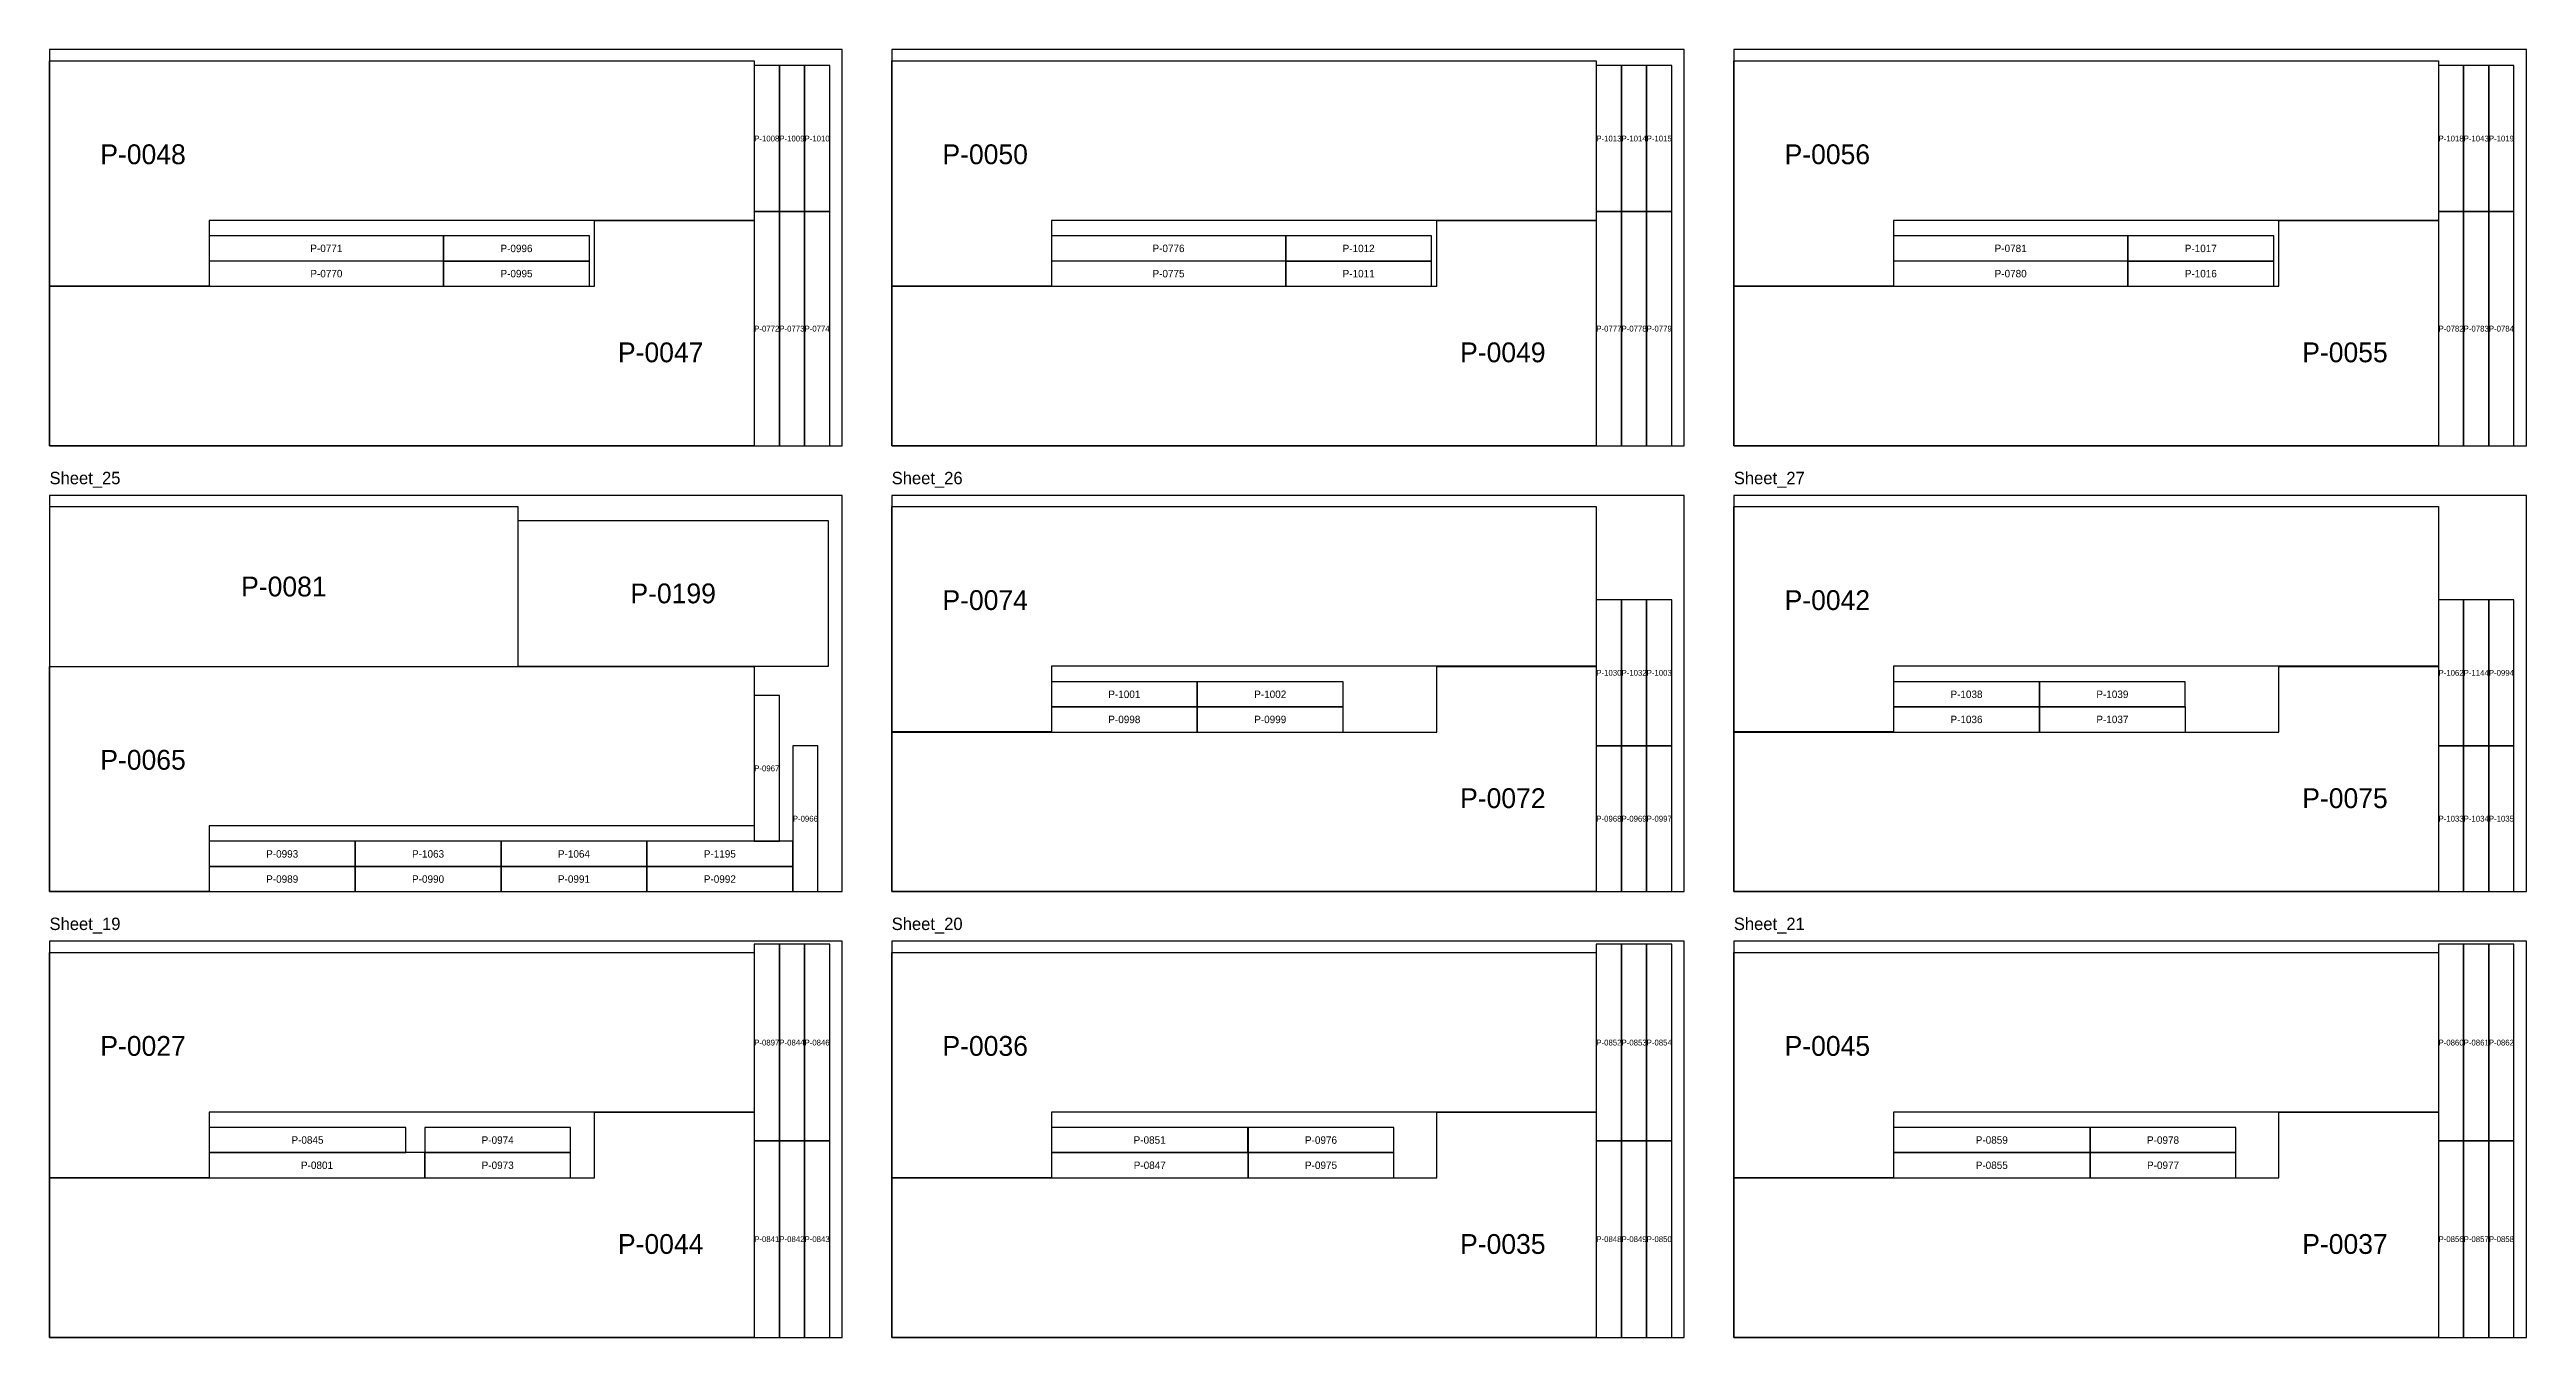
# Model space of a CAD drawing. Header units: millimetres. Extents: x 0 to 20200, y 0 to 37698.
# Drawn here: x 0 to 10000, y 5400 to 10600 of the extents above; entities that cross this region are included whole.
import ezdxf
from ezdxf.enums import TextEntityAlignment as Align

# ---------------------------------------------------------------- set-up
doc = ezdxf.new("R2010")
doc.units = ezdxf.units.MM
doc.layers.add('NESTED_RESULT', color=7, linetype='Continuous')

msp = doc.modelspace()

# ---------------------------------------------------------------- linework, layer by layer
at = {"layer": 'NESTED_RESULT', "color": 1}
for points in [[(0, 9000), (3200, 9000), (3200, 10600), (0, 10600), (0, 9000)], [(3400, 9000), (6600, 9000), (6600, 10600), (3400, 10600), (3400, 9000)], [(6800, 9000), (10000, 9000), (10000, 10600), (6800, 10600), (6800, 9000)], [(0, 7200), (3200, 7200), (3200, 8800), (0, 8800), (0, 7200)], [(3400, 7200), (6600, 7200), (6600, 8800), (3400, 8800), (3400, 7200)], [(6800, 7200), (10000, 7200), (10000, 8800), (6800, 8800), (6800, 7200)], [(0, 5400), (3200, 5400), (3200, 7000), (0, 7000), (0, 5400)], [(3400, 5400), (6600, 5400), (6600, 7000), (3400, 7000), (3400, 5400)], [(6800, 5400), (10000, 5400), (10000, 7000), (6800, 7000), (6800, 5400)]]:
    msp.add_lwpolyline(points, dxfattribs=at)
at = {"layer": 'NESTED_RESULT'}
for points in [[(0, 10554.5), (2844.8, 10554.5), (2844.8, 9909.975), (644.525, 9909.975), (644.525, 9644.8625), (0, 9644.8625), (0, 9909.975), (0, 10554.5)], [(2946.4, 10535.1125), (2844.8, 10535.1125), (2844.8, 9946.15), (2946.4, 9946.15), (2946.4, 10535.1125)], [(2946.4, 9946.15), (3048, 9946.15), (3048, 10535.1125), (2946.4, 10535.1125), (2946.4, 9946.15)], [(3048, 9946.15), (3149.6, 9946.15), (3149.6, 10535.1125), (3048, 10535.1125), (3048, 9946.15)], [(3400, 10554.5), (6244.8, 10554.5), (6244.8, 9909.975), (4044.525, 9909.975), (4044.525, 9644.8625), (3400, 9644.8625), (3400, 9909.975), (3400, 10554.5)], [(6244.8, 9946.15), (6346.4, 9946.15), (6346.4, 10535.1125), (6244.8, 10535.1125), (6244.8, 9946.15)], [(6346.4, 9946.15), (6448, 9946.15), (6448, 10535.1125), (6346.4, 10535.1125), (6346.4, 9946.15)], [(6549.6, 10535.1125), (6448, 10535.1125), (6448, 9946.15), (6549.6, 9946.15), (6549.6, 10535.1125)], [(6800, 10554.5), (9644.8, 10554.5), (9644.8, 9909.975), (7444.525, 9909.975), (7444.525, 9644.8625), (6800, 9644.8625), (6800, 9909.975), (6800, 10554.5)], [(9644.8, 9946.15), (9746.4, 9946.15), (9746.4, 10535.1125), (9644.8, 10535.1125), (9644.8, 9946.15)], [(9746.4, 9946.15), (9848, 9946.15), (9848, 10535.1125), (9746.4, 10535.1125), (9746.4, 9946.15)], [(9848, 9946.15), (9949.6, 9946.15), (9949.6, 10535.1125), (9848, 10535.1125), (9848, 9946.15)], [(2844.8, 9000), (0, 9000), (0, 9644.525), (2200.275, 9644.525), (2200.275, 9909.6375), (2844.8, 9909.6375), (2844.8, 9644.525), (2844.8, 9000)], [(2946.4, 9000), (2946.4, 9946.15), (2844.8, 9946.15), (2844.8, 9000), (2946.4, 9000)], [(3048, 9000), (3048, 9946.15), (2946.4, 9946.15), (2946.4, 9000), (3048, 9000)], [(3149.6, 9000), (3149.6, 9946.15), (3048, 9946.15), (3048, 9000), (3149.6, 9000)], [(6244.8, 9000), (3400, 9000), (3400, 9644.525), (5600.275, 9644.525), (5600.275, 9909.6375), (6244.8, 9909.6375), (6244.8, 9644.525), (6244.8, 9000)], [(6346.4, 9000), (6346.4, 9946.15), (6244.8, 9946.15), (6244.8, 9000), (6346.4, 9000)], [(6448, 9000), (6448, 9946.15), (6346.4, 9946.15), (6346.4, 9000), (6448, 9000)], [(6549.6, 9000), (6549.6, 9946.15), (6448, 9946.15), (6448, 9000), (6549.6, 9000)], [(9644.8, 9000), (6800, 9000), (6800, 9644.525), (9000.275, 9644.525), (9000.275, 9909.6375), (9644.8, 9909.6375), (9644.8, 9644.525), (9644.8, 9000)], [(9746.4, 9000), (9746.4, 9946.15), (9644.8, 9946.15), (9644.8, 9000), (9746.4, 9000)], [(9848, 9000), (9848, 9946.15), (9746.4, 9946.15), (9746.4, 9000), (9848, 9000)], [(9949.6, 9000), (9949.6, 9946.15), (9848, 9946.15), (9848, 9000), (9949.6, 9000)], [(644.525, 9746.375), (1590.675, 9746.375), (1590.675, 9847.975), (644.525, 9847.975), (644.525, 9746.375)], [(2179.6375, 9746.125), (2179.6375, 9847.725), (1590.675, 9847.725), (1590.675, 9746.125), (2179.6375, 9746.125)], [(4044.525, 9746.375), (4990.675, 9746.375), (4990.675, 9847.975), (4044.525, 9847.975), (4044.525, 9746.375)], [(5579.7375, 9746.125), (5579.7375, 9847.725), (4990.775, 9847.725), (4990.775, 9746.125), (5579.7375, 9746.125)], [(7444.525, 9746.375), (8390.675, 9746.375), (8390.675, 9847.975), (7444.525, 9847.975), (7444.525, 9746.375)], [(8979.7375, 9746.125), (8979.7375, 9847.725), (8390.775, 9847.725), (8390.775, 9746.125), (8979.7375, 9746.125)], [(644.625, 9644.525), (1590.775, 9644.525), (1590.775, 9746.125), (644.625, 9746.125), (644.625, 9644.525)], [(2179.775, 9644.525), (2179.775, 9746.125), (1590.8125, 9746.125), (1590.8125, 9644.525), (2179.775, 9644.525)], [(4044.625, 9644.525), (4990.775, 9644.525), (4990.775, 9746.125), (4044.625, 9746.125), (4044.625, 9644.525)], [(5579.775, 9644.525), (5579.775, 9746.125), (4990.8125, 9746.125), (4990.8125, 9644.525), (5579.775, 9644.525)], [(7444.625, 9644.525), (8390.775, 9644.525), (8390.775, 9746.125), (7444.625, 9746.125), (7444.625, 9644.525)], [(8979.775, 9644.525), (8979.775, 9746.125), (8390.8125, 9746.125), (8390.8125, 9644.525), (8979.775, 9644.525)], [(0, 8109.6375), (1892.3, 8109.6375), (1892.3, 8754.1625), (0, 8754.1625), (0, 8109.6375)], [(3400, 8754.5), (6244.8, 8754.5), (6244.8, 8109.975), (4044.525, 8109.975), (4044.525, 7844.8625), (3400, 7844.8625), (3400, 8109.975), (3400, 8754.5)], [(6800, 8754.5), (9644.8, 8754.5), (9644.8, 8109.975), (7444.525, 8109.975), (7444.525, 7844.8625), (6800, 7844.8625), (6800, 8109.975), (6800, 8754.5)], [(1892.3, 8698.6), (3143.25, 8698.6), (3143.25, 8109.6375), (1892.3, 8109.6375), (1892.3, 8698.6)], [(6244.8, 7788.9625), (6346.4, 7788.9625), (6346.4, 8377.925), (6244.8, 8377.925), (6244.8, 7788.9625)], [(6448, 8377.925), (6346.4, 8377.925), (6346.4, 7788.9625), (6448, 7788.9625), (6448, 8377.925)], [(6448, 7788.9625), (6549.6, 7788.9625), (6549.6, 8377.925), (6448, 8377.925), (6448, 7788.9625)], [(9644.8, 7788.9625), (9746.4, 7788.9625), (9746.4, 8377.925), (9644.8, 8377.925), (9644.8, 7788.9625)], [(9746.4, 7788.9625), (9848, 7788.9625), (9848, 8377.925), (9746.4, 8377.925), (9746.4, 7788.9625)], [(9949.6, 8377.925), (9848, 8377.925), (9848, 7788.9625), (9949.6, 7788.9625), (9949.6, 8377.925)], [(0, 8109.6375), (2844.8, 8109.6375), (2844.8, 7465.1125), (644.525, 7465.1125), (644.525, 7200), (0, 7200), (0, 7465.1125), (0, 8109.6375)], [(6244.8, 7200), (3400, 7200), (3400, 7844.525), (5600.275, 7844.525), (5600.275, 8109.6375), (6244.8, 8109.6375), (6244.8, 7844.525), (6244.8, 7200)], [(9644.8, 7200), (6800, 7200), (6800, 7844.525), (9000.275, 7844.525), (9000.275, 8109.6375), (9644.8, 8109.6375), (9644.8, 7844.525), (9644.8, 7200)], [(4633.7375, 7946.125), (4633.7375, 8047.725), (4044.775, 8047.725), (4044.775, 7946.125), (4633.7375, 7946.125)], [(5222.7, 7946.125), (5222.7, 8047.725), (4633.7375, 8047.725), (4633.7375, 7946.125), (5222.7, 7946.125)], [(8033.7375, 7946.125), (8033.7375, 8047.725), (7444.775, 8047.725), (7444.775, 7946.125), (8033.7375, 7946.125)], [(8622.7, 7946.125), (8622.7, 8047.725), (8033.7375, 8047.725), (8033.7375, 7946.125), (8622.7, 7946.125)], [(2844.8, 7403.2), (2946.4, 7403.2), (2946.4, 7992.1625), (2844.8, 7992.1625), (2844.8, 7403.2)], [(4633.775, 7844.525), (4633.775, 7946.125), (4044.8125, 7946.125), (4044.8125, 7844.525), (4633.775, 7844.525)], [(5222.775, 7844.525), (5222.775, 7946.125), (4633.8125, 7946.125), (4633.8125, 7844.525), (5222.775, 7844.525)], [(8033.775, 7844.525), (8033.775, 7946.125), (7444.8125, 7946.125), (7444.8125, 7844.525), (8033.775, 7844.525)], [(8622.775, 7844.525), (8622.775, 7946.125), (8033.8125, 7946.125), (8033.8125, 7844.525), (8622.775, 7844.525)], [(3000.6875, 7200), (3102.2875, 7200), (3102.2875, 7788.9625), (3000.6875, 7788.9625), (3000.6875, 7200)], [(6244.8, 7200), (6346.4, 7200), (6346.4, 7788.9625), (6244.8, 7788.9625), (6244.8, 7200)], [(6346.4, 7200), (6448, 7200), (6448, 7788.9625), (6346.4, 7788.9625), (6346.4, 7200)], [(6549.6, 7788.9625), (6448, 7788.9625), (6448, 7200), (6549.6, 7200), (6549.6, 7788.9625)], [(9644.8, 7200), (9746.4, 7200), (9746.4, 7788.9625), (9644.8, 7788.9625), (9644.8, 7200)], [(9746.4, 7200), (9848, 7200), (9848, 7788.9625), (9746.4, 7788.9625), (9746.4, 7200)], [(9848, 7200), (9949.6, 7200), (9949.6, 7788.9625), (9848, 7788.9625), (9848, 7200)], [(1233.7625, 7301.6), (1233.7625, 7403.2), (644.8, 7403.2), (644.8, 7301.6), (1233.7625, 7301.6)], [(1822.725, 7301.6), (1822.725, 7403.2), (1233.7625, 7403.2), (1233.7625, 7301.6), (1822.725, 7301.6)], [(2411.6875, 7301.6), (2411.6875, 7403.2), (1822.725, 7403.2), (1822.725, 7301.6), (2411.6875, 7301.6)], [(3000.65, 7301.6), (3000.65, 7403.2), (2411.6875, 7403.2), (2411.6875, 7301.6), (3000.65, 7301.6)], [(1233.8, 7200), (1233.8, 7301.6), (644.8375, 7301.6), (644.8375, 7200), (1233.8, 7200)], [(1822.7625, 7200), (1822.7625, 7301.6), (1233.8, 7301.6), (1233.8, 7200), (1822.7625, 7200)], [(2411.725, 7200), (2411.725, 7301.6), (1822.7625, 7301.6), (1822.7625, 7200), (2411.725, 7200)], [(3000.6875, 7200), (3000.6875, 7301.6), (2411.725, 7301.6), (2411.725, 7200), (3000.6875, 7200)], [(0, 6954.5), (2844.8, 6954.5), (2844.8, 6309.975), (644.525, 6309.975), (644.525, 6044.8625), (0, 6044.8625), (0, 6309.975), (0, 6954.5)], [(2946.4, 6193.75), (2946.4, 6987.5), (2844.8, 6987.5), (2844.8, 6193.75), (2946.4, 6193.75)], [(3048, 6193.75), (3048, 6987.5), (2946.4, 6987.5), (2946.4, 6193.75), (3048, 6193.75)], [(3149.6, 6193.75), (3149.6, 6987.5), (3048, 6987.5), (3048, 6193.75), (3149.6, 6193.75)], [(3400, 6954.5), (6244.8, 6954.5), (6244.8, 6309.975), (4044.525, 6309.975), (4044.525, 6044.8625), (3400, 6044.8625), (3400, 6309.975), (3400, 6954.5)], [(6346.4, 6193.75), (6346.4, 6987.5), (6244.8, 6987.5), (6244.8, 6193.75), (6346.4, 6193.75)], [(6448, 6193.75), (6448, 6987.5), (6346.4, 6987.5), (6346.4, 6193.75), (6448, 6193.75)], [(6549.6, 6193.75), (6549.6, 6987.5), (6448, 6987.5), (6448, 6193.75), (6549.6, 6193.75)], [(6800, 6954.5), (9644.8, 6954.5), (9644.8, 6309.975), (7444.525, 6309.975), (7444.525, 6044.8625), (6800, 6044.8625), (6800, 6309.975), (6800, 6954.5)], [(9746.4, 6193.75), (9746.4, 6987.5), (9644.8, 6987.5), (9644.8, 6193.75), (9746.4, 6193.75)], [(9848, 6193.75), (9848, 6987.5), (9746.4, 6987.5), (9746.4, 6193.75), (9848, 6193.75)], [(9949.6, 6193.75), (9949.6, 6987.5), (9848, 6987.5), (9848, 6193.75), (9949.6, 6193.75)], [(2844.8, 5400), (0, 5400), (0, 6044.525), (2200.275, 6044.525), (2200.275, 6309.6375), (2844.8, 6309.6375), (2844.8, 6044.525), (2844.8, 5400)], [(6244.8, 5400), (3400, 5400), (3400, 6044.525), (5600.275, 6044.525), (5600.275, 6309.6375), (6244.8, 6309.6375), (6244.8, 6044.525), (6244.8, 5400)], [(9644.8, 5400), (6800, 5400), (6800, 6044.525), (9000.275, 6044.525), (9000.275, 6309.6375), (9644.8, 6309.6375), (9644.8, 6044.525), (9644.8, 5400)], [(644.525, 6146.375), (1438.275, 6146.375), (1438.275, 6247.975), (644.525, 6247.975), (644.525, 6146.375)], [(2103.7375, 6146.125), (2103.7375, 6247.725), (1514.775, 6247.725), (1514.775, 6146.125), (2103.7375, 6146.125)], [(4838.275, 6247.975), (4044.525, 6247.975), (4044.525, 6146.375), (4838.275, 6146.375), (4838.275, 6247.975)], [(5427.7375, 6146.125), (5427.7375, 6247.725), (4838.775, 6247.725), (4838.775, 6146.125), (5427.7375, 6146.125)], [(7444.525, 6146.375), (8238.275, 6146.375), (8238.275, 6247.975), (7444.525, 6247.975), (7444.525, 6146.375)], [(8827.2375, 6146.125), (8827.2375, 6247.725), (8238.275, 6247.725), (8238.275, 6146.125), (8827.2375, 6146.125)], [(644.825, 6044.525), (1514.775, 6044.525), (1514.775, 6146.125), (644.825, 6146.125), (644.825, 6044.525)], [(2103.775, 6044.525), (2103.775, 6146.125), (1514.8125, 6146.125), (1514.8125, 6044.525), (2103.775, 6044.525)], [(2946.4, 5400), (2946.4, 6193.75), (2844.8, 6193.75), (2844.8, 5400), (2946.4, 5400)], [(3048, 5400), (3048, 6193.75), (2946.4, 6193.75), (2946.4, 5400), (3048, 5400)], [(3149.6, 5400), (3149.6, 6193.75), (3048, 6193.75), (3048, 5400), (3149.6, 5400)], [(4045.025, 6044.525), (4838.775, 6044.525), (4838.775, 6146.125), (4045.025, 6146.125), (4045.025, 6044.525)], [(5427.775, 6044.525), (5427.775, 6146.125), (4838.8125, 6146.125), (4838.8125, 6044.525), (5427.775, 6044.525)], [(6346.4, 5400), (6346.4, 6193.75), (6244.8, 6193.75), (6244.8, 5400), (6346.4, 5400)], [(6448, 5400), (6448, 6193.75), (6346.4, 6193.75), (6346.4, 5400), (6448, 5400)], [(6549.6, 5400), (6549.6, 6193.75), (6448, 6193.75), (6448, 5400), (6549.6, 5400)], [(7444.525, 6044.525), (8238.275, 6044.525), (8238.275, 6146.125), (7444.525, 6146.125), (7444.525, 6044.525)], [(8827.275, 6044.525), (8827.275, 6146.125), (8238.3125, 6146.125), (8238.3125, 6044.525), (8827.275, 6044.525)], [(9746.4, 5400), (9746.4, 6193.75), (9644.8, 6193.75), (9644.8, 5400), (9746.4, 5400)], [(9848, 5400), (9848, 6193.75), (9746.4, 6193.75), (9746.4, 5400), (9848, 5400)], [(9949.6, 5400), (9949.6, 6193.75), (9848, 6193.75), (9848, 5400), (9949.6, 5400)]]:
    msp.add_lwpolyline(points, dxfattribs=at)

# ---------------------------------------------------------------- texts
for s, height, p in [('P-0048', 80, (377.47773, 10177.12148)), ('P-1008', 23.518519, (2895.6, 10240.63125)), ('P-1009', 23.518519, (2997.2, 10240.63125)), ('P-1010', 23.518519, (3098.8, 10240.63125)), ('P-0050', 80, (3777.47773, 10177.12148)), ('P-1013', 23.518519, (6295.6, 10240.63125)), ('P-1014', 23.518519, (6397.2, 10240.63125)), ('P-1015', 23.518519, (6498.8, 10240.63125)), ('P-0056', 80, (7177.47773, 10177.12148)), ('P-1018', 23.518519, (9695.6, 10240.63125)), ('P-1043', 23.518519, (9797.2, 10240.63125)), ('P-1019', 23.518519, (9898.8, 10240.63125)), ('P-0771', 30, (1117.6, 9797.175)), ('P-0996', 30, (1885.15625, 9796.925)), ('P-0776', 30, (4517.6, 9797.175)), ('P-1012', 30, (5285.25625, 9796.925)), ('P-0781', 30, (7917.6, 9797.175)), ('P-1017', 30, (8685.25625, 9796.925)), ('P-0770', 30, (1117.7, 9695.325)), ('P-0995', 30, (1885.29375, 9695.325)), ('P-0775', 30, (4517.7, 9695.325)), ('P-1011', 30, (5285.29375, 9695.325)), ('P-0780', 30, (7917.7, 9695.325)), ('P-1016', 30, (8685.29375, 9695.325)), ('P-0047', 80, (2467.32227, 9377.37852)), ('P-0772', 23.518519, (2895.6, 9473.075)), ('P-0773', 23.518519, (2997.2, 9473.075)), ('P-0774', 23.518519, (3098.8, 9473.075)), ('P-0049', 80, (5867.32227, 9377.37852)), ('P-0777', 23.518519, (6295.6, 9473.075)), ('P-0778', 23.518519, (6397.2, 9473.075)), ('P-0779', 23.518519, (6498.8, 9473.075)), ('P-0055', 80, (9267.32227, 9377.37852)), ('P-0782', 23.518519, (9695.6, 9473.075)), ('P-0783', 23.518519, (9797.2, 9473.075)), ('P-0784', 23.518519, (9898.8, 9473.075)), ('P-0081', 80, (946.15, 8431.9)), ('P-0199', 80, (2517.775, 8404.11875)), ('P-0074', 80, (3777.47773, 8377.12148)), ('P-0042', 80, (7177.47773, 8377.12148)), ('P-1001', 30, (4339.25625, 7996.925)), ('P-1002', 30, (4928.21875, 7996.925)), ('P-1030', 23.518519, (6295.6, 8083.44375)), ('P-1032', 23.518519, (6397.2, 8083.44375)), ('P-1003', 23.518519, (6498.8, 8083.44375)), ('P-1038', 30, (7739.25625, 7996.925)), ('P-1039', 30, (8328.21875, 7996.925)), ('P-1062', 23.518519, (9695.6, 8083.44375)), ('P-1144', 23.518519, (9797.2, 8083.44375)), ('P-0994', 23.518519, (9898.8, 8083.44375)), ('P-0998', 30, (4339.29375, 7895.325)), ('P-0999', 30, (4928.29375, 7895.325)), ('P-1036', 30, (7739.29375, 7895.325)), ('P-1037', 30, (8328.29375, 7895.325)), ('P-0065', 80, (377.47773, 7732.25898)), ('P-0967', 23.518519, (2895.6, 7697.68125)), ('P-0072', 80, (5867.32227, 7577.37852)), ('P-0075', 80, (9267.32227, 7577.37852)), ('P-0966', 23.518519, (3051.4875, 7494.48125)), ('P-0968', 23.518519, (6295.6, 7494.48125)), ('P-0969', 23.518519, (6397.2, 7494.48125)), ('P-0997', 23.518519, (6498.8, 7494.48125)), ('P-1033', 23.518519, (9695.6, 7494.48125)), ('P-1034', 23.518519, (9797.2, 7494.48125)), ('P-1035', 23.518519, (9898.8, 7494.48125)), ('P-0993', 30, (939.28125, 7352.4)), ('P-1063', 30, (1528.24375, 7352.4)), ('P-1064', 30, (2117.20625, 7352.4)), ('P-1195', 30, (2706.16875, 7352.4)), ('P-0989', 30, (939.31875, 7250.8)), ('P-0990', 30, (1528.28125, 7250.8)), ('P-0991', 30, (2117.24375, 7250.8)), ('P-0992', 30, (2706.20625, 7250.8)), ('P-0027', 80, (377.47773, 6577.12148)), ('P-0897', 23.518519, (2895.6, 6590.625)), ('P-0844', 23.518519, (2997.2, 6590.625)), ('P-0846', 23.518519, (3098.8, 6590.625)), ('P-0036', 80, (3777.47773, 6577.12148)), ('P-0852', 23.518519, (6295.6, 6590.625)), ('P-0853', 23.518519, (6397.2, 6590.625)), ('P-0854', 23.518519, (6498.8, 6590.625)), ('P-0045', 80, (7177.47773, 6577.12148)), ('P-0860', 23.518519, (9695.6, 6590.625)), ('P-0861', 23.518519, (9797.2, 6590.625)), ('P-0862', 23.518519, (9898.8, 6590.625)), ('P-0845', 30, (1041.4, 6197.175)), ('P-0974', 30, (1809.25625, 6196.925)), ('P-0851', 30, (4441.4, 6197.175)), ('P-0976', 30, (5133.25625, 6196.925)), ('P-0859', 30, (7841.4, 6197.175)), ('P-0978', 30, (8532.75625, 6196.925)), ('P-0801', 30, (1079.8, 6095.325)), ('P-0973', 30, (1809.29375, 6095.325)), ('P-0847', 30, (4441.9, 6095.325)), ('P-0975', 30, (5133.29375, 6095.325)), ('P-0855', 30, (7841.4, 6095.325)), ('P-0977', 30, (8532.79375, 6095.325)), ('P-0044', 80, (2467.32227, 5777.37852)), ('P-0841', 23.518519, (2895.6, 5796.875)), ('P-0842', 23.518519, (2997.2, 5796.875)), ('P-0843', 23.518519, (3098.8, 5796.875)), ('P-0035', 80, (5867.32227, 5777.37852)), ('P-0848', 23.518519, (6295.6, 5796.875)), ('P-0849', 23.518519, (6397.2, 5796.875)), ('P-0850', 23.518519, (6498.8, 5796.875)), ('P-0037', 80, (9267.32227, 5777.37852)), ('P-0856', 23.518519, (9695.6, 5796.875)), ('P-0857', 23.518519, (9797.2, 5796.875)), ('P-0858', 23.518519, (9898.8, 5796.875))]:
    msp.add_text(s, height=height, dxfattribs=at).set_placement(p, align=Align.MIDDLE_CENTER)
at = {"layer": 'NESTED_RESULT', "color": 1}
for s, p in [('Sheet_25', (0, 8830)), ('Sheet_26', (3400, 8830)), ('Sheet_27', (6800, 8830)), ('Sheet_19', (0, 7030)), ('Sheet_20', (3400, 7030)), ('Sheet_21', (6800, 7030))]:
    msp.add_text(s, height=50, dxfattribs=at).set_placement(p, align=Align.BOTTOM_LEFT)

doc.saveas('drawing.dxf')
